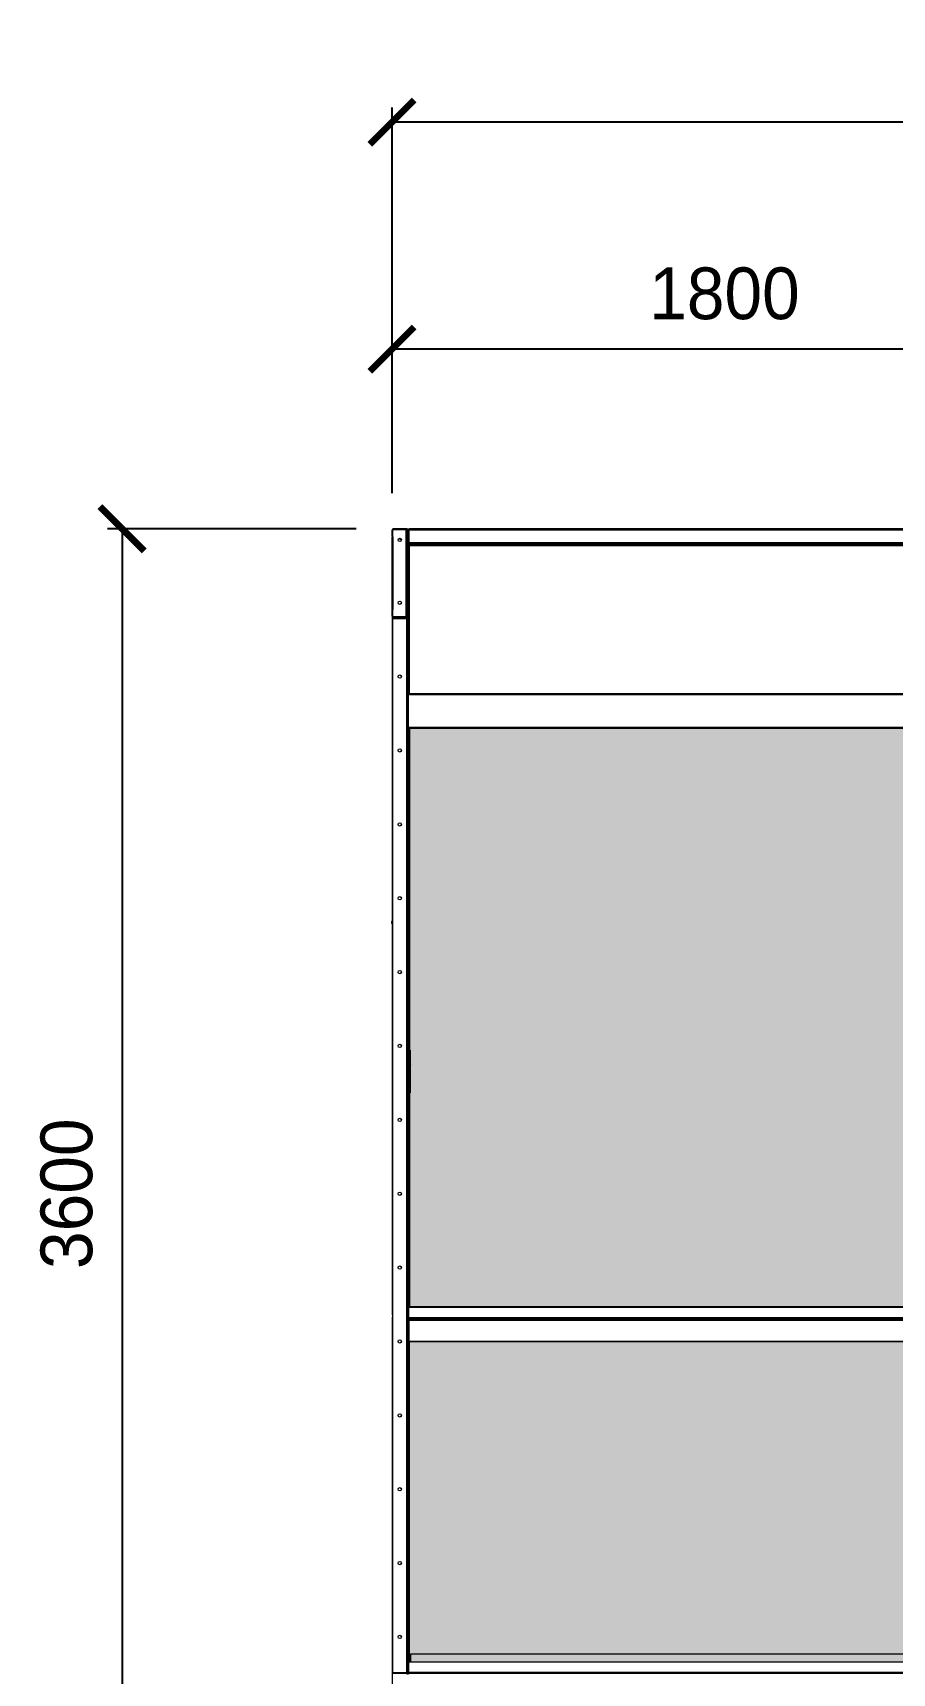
# Model space of a CAD drawing. Header units: millimetres. Extents: x 2023 to 34286, y 1728 to 24542.
# Drawn here: x 21414 to 23740, y 10192 to 14633 of the extents above; entities that cross this region are included whole.
import ezdxf

# ---------------------------------------------------------------- set-up
doc = ezdxf.new("R2010")
doc.units = ezdxf.units.MM
doc.layers.add('냉각탑_dim', color=1, linetype='Continuous')
doc.styles.add('HY울릉도L', font='')
doc.styles.get('HY울릉도L').set_extended_font_data('HY울릉도L')
doc.dimstyles.new('성지DIM', dxfattribs={"dimtxt": 3.5, "dimasz": 3, "dimexe": 1, "dimexo": 2.5, "dimgap": 2, "dimtad": 1, "dimdec": 0, "dimzin": 3, "dimdsep": 46, "dimtxsty": 'HY울릉도L', "dimblk": 'ARCHTICK', "dimcen": -2, "dimclrd": 256, "dimclre": 256, "dimclrt": 7, "dimadec": 0, "dimazin": 0, "dimtfac": 1, "dimtdec": 0, "dimtofl": 0, "dimtmove": 0, "dimatfit": 3, "dimfxl": 1, "dimtolj": 1, "dimtzin": 0, "dimlwe": -1, "dimarcsym": 0})
pattern_1 = [(0, (-387313.272, -76871.417), (57.15, 32.9955677), [38.1, -76.2]), (120, (-387313.272, -76871.417), (-57.15, 32.995568), [38.1, -76.2]), (60, (-387313.272, -76871.417), (1e-07, 65.9911357), [-76.2, 38.1])]

# ---------------------------------------------------------------- blocks, each defined once
blk = doc.blocks.new('_ArchTick')
at = {"color": 0, "linetype": 'ByBlock', "const_width": 0.15}
blk.add_lwpolyline([(-0.5, -0.5), (0.5, 0.5)], dxfattribs=at)
blk = doc.blocks.new('*D228')
at = {"layer": 'Defpoints', "color": 0, "transparency": 16777216}
for p in [(22386.2, 13776.8), (22386.2, 13286.8), (24186.2, 13084.2)]:
    blk.add_point(p, dxfattribs=at)
at = {"layer": '냉각탑_dim', "transparency": 16777216}
for p, q in [((22386.2, 13386.8), (22386.2, 13816.8)), ((24186.2, 13184.2), (24186.2, 13816.8))]:
    blk.add_line(p, q, dxfattribs=at)
at = {"layer": '냉각탑_dim', "lineweight": -2, "transparency": 16777216}
blk.add_line((24186.2, 13776.8), (22386.2, 13776.8), dxfattribs=at)
at = {"layer": '냉각탑_dim', "lineweight": -2, "transparency": 16777216, "xscale": 120, "yscale": 120, "zscale": 120, "rotation": 180}
blk.add_blockref('_ArchTick', (22386.2, 13776.8), dxfattribs=at)
at = {"layer": '냉각탑_dim', "lineweight": -2, "transparency": 16777216, "xscale": 120, "yscale": 120, "zscale": 120}
blk.add_blockref('_ArchTick', (24186.2, 13776.8), dxfattribs=at)
at = {"layer": '냉각탑_dim', "color": 7, "transparency": 16777216, "insert": (23286.2, 13926.8), "char_height": 140, "attachment_point": 5, "style": 'HY울릉도L'}
blk.add_mtext('\\A1;1800', dxfattribs=at)
blk = doc.blocks.new('*D237')
at = {"layer": 'Defpoints', "color": 0, "transparency": 16777216}
for p in [(22386.2, 14391.2), (22386.2, 13286.8), (25986.2, 13286.8)]:
    blk.add_point(p, dxfattribs=at)
at = {"layer": '냉각탑_dim', "transparency": 16777216}
for p, q in [((22386.2, 13386.8), (22386.2, 14431.2)), ((25986.2, 13386.8), (25986.2, 14431.2))]:
    blk.add_line(p, q, dxfattribs=at)
at = {"layer": '냉각탑_dim', "lineweight": -2, "transparency": 16777216}
blk.add_line((25986.2, 14391.2), (22386.2, 14391.2), dxfattribs=at)
at = {"layer": '냉각탑_dim', "lineweight": -2, "transparency": 16777216, "xscale": 120, "yscale": 120, "zscale": 120, "rotation": 180}
blk.add_blockref('_ArchTick', (22386.2, 14391.2), dxfattribs=at)
at = {"layer": '냉각탑_dim', "lineweight": -2, "transparency": 16777216, "xscale": 120, "yscale": 120, "zscale": 120}
blk.add_blockref('_ArchTick', (25986.2, 14391.2), dxfattribs=at)
at = {"layer": '냉각탑_dim', "color": 7, "transparency": 16777216, "insert": (24186.2, 14541.2), "char_height": 140, "attachment_point": 5, "style": 'HY울릉도L'}
blk.add_mtext('\\A1;3600', dxfattribs=at)
blk = doc.blocks.new('*D238')
at = {"layer": 'Defpoints', "color": 0, "transparency": 16777216}
for p in [(22389.6, 13290.2), (21655.7, 9690.2), (22389.6, 9690.2)]:
    blk.add_point(p, dxfattribs=at)
at = {"layer": '냉각탑_dim', "transparency": 16777216}
for p, q in [((22289.6, 13290.2), (21615.7, 13290.2)), ((22289.6, 9690.2), (21615.7, 9690.2))]:
    blk.add_line(p, q, dxfattribs=at)
at = {"layer": '냉각탑_dim', "lineweight": -2, "transparency": 16777216}
blk.add_line((21655.7, 13290.2), (21655.7, 9690.2), dxfattribs=at)
at = {"layer": '냉각탑_dim', "lineweight": -2, "transparency": 16777216, "xscale": 120, "yscale": 120, "zscale": 120}
for p, rotation in [((21655.7, 13290.2), 90), ((21655.7, 9690.2), 270)]:
    blk.add_blockref('_ArchTick', p, dxfattribs=dict(at, rotation=rotation))
at = {"layer": '냉각탑_dim', "color": 7, "transparency": 16777216, "insert": (21505.7, 11490.2), "char_height": 140, "attachment_point": 5, "rotation": 90, "style": 'HY울릉도L'}
blk.add_mtext('\\A1;3600', dxfattribs=at)
blk = doc.blocks.new('2')
at = {"lineweight": 20}
h = blk.add_hatch(dxfattribs=at)
h.set_pattern_fill('HONEY', scale=12)
h.set_pattern_definition(pattern_1)
h.paths.add_polyline_path([(25944.2, 11183.9), (25944.2, 12750.5), (22433.6, 12750.5), (22433.6, 11183.9)])
h = blk.add_hatch(dxfattribs=at)
h.set_pattern_fill('HONEY', scale=12)
h.set_pattern_definition(pattern_1)
h.paths.add_polyline_path([(22433.6, 11090.6), (22433.6, 10222.3), (25944.2, 10222.3), (25944.2, 11090.6)])
at = {"color": 7, "lineweight": 20, "ltscale": 0.006917}
for p, q in [((22386.2, 13270.2), (22386.2, 13286.8)), ((22386.2, 13270.2), (22386.2, 13286.8)), ((22386.2, 13070.2), (22386.2, 13053.6)), ((22386.2, 13053.6), (22386.2, 13070.2))]:
    blk.add_line(p, q, dxfattribs=at)
at = {"color": 7, "lineweight": 20, "ltscale": 0.007958}
for p, q in [((22388.2, 13268.2), (22388.2, 13287.3)), ((22388.2, 13053.1), (22388.2, 13072.2))]:
    blk.add_line(p, q, dxfattribs=at)
at = {"color": 7, "lineweight": 20, "ltscale": 0.01525}
for p, q in [((22424.8, 13287.3), (22388.2, 13287.3)), ((22388.2, 13053.1), (22424.8, 13053.1))]:
    blk.add_line(p, q, dxfattribs=at)
at = {"color": 7, "lineweight": 20, "ltscale": 0.014667}
for p, q in [((22424.8, 13290.2), (22389.6, 13290.2)), ((22389.6, 13290.2), (22424.8, 13290.2)), ((22424.8, 13288.2), (22389.6, 13288.2)), ((22389.6, 13052.2), (22424.8, 13052.2)), ((22424.8, 13052.2), (22389.6, 13052.2)), ((22389.6, 13050.2), (22424.8, 13050.2))]:
    blk.add_line(p, q, dxfattribs=at)
at = {"color": 7, "lineweight": 20, "ltscale": 0.000374085}
blk.add_line((22391.6, 13287.3), (22391.6, 13288.2), dxfattribs=at)
at = {"color": 7, "lineweight": 20, "ltscale": 0.000833263}
blk.add_line((22424.8, 13290.2), (22426.8, 13290.2), dxfattribs=at)
at = {"color": 7, "lineweight": 20, "ltscale": 0.000375}
for p, q in [((22424.8, 13287.3), (22424.8, 13288.2)), ((22431.4, 13246.5), (22431.4, 13247.4)), ((22424.8, 13053.1), (22424.8, 13052.2))]:
    blk.add_line(p, q, dxfattribs=at)
at = {"color": 7, "lineweight": 20, "ltscale": 0.001002}
for p, q in [((22427.2, 13288.2), (22424.8, 13288.2)), ((22427.2, 13052.2), (22424.8, 13052.2))]:
    blk.add_line(p, q, dxfattribs=at)
at = {"color": 7, "lineweight": 20, "ltscale": 0.097583}
blk.add_line((22424.8, 13053.1), (22424.8, 13287.3), dxfattribs=at)
at = {"color": 7, "lineweight": 20, "ltscale": 0.000448698}
for p, q in [((22427.5, 13288.8), (22426.7, 13288.2)), ((22427.5, 13051.5), (22426.7, 13052.2))]:
    blk.add_line(p, q, dxfattribs=at)
at = {"color": 7, "lineweight": 20, "ltscale": 0.000272626}
blk.add_line((22426.8, 13290.2), (22426.8, 13289.5), dxfattribs=at)
at = {"color": 7, "lineweight": 20, "ltscale": 0.000736965}
blk.add_line((22429.5, 13288.5), (22427.7, 13288.5), dxfattribs=at)
at = {"color": 7, "lineweight": 20, "ltscale": 8.05106e-06}
blk.add_line((22428.2, 13286.8), (22428.2, 13286.8), dxfattribs=at)
blk.add_line((22428.2, 13286.8), (22428.2, 13286.8), dxfattribs=at)
at = {"color": 7, "lineweight": 20, "ltscale": 0.097167}
blk.add_line((22428.2, 13053.6), (22428.2, 13286.8), dxfattribs=at)
at = {"color": 7, "lineweight": 20, "ltscale": 0.000414935}
for p, q in [((22429.2, 13289.2), (22428.5, 13288.5)), ((22431.9, 13288.5), (22431.2, 13289.2))]:
    blk.add_line(p, q, dxfattribs=at)
at = {"color": 7, "lineweight": 20, "ltscale": 0.000125672}
blk.add_line((22430.5, 13288.2), (22430.2, 13288.2), dxfattribs=at)
at = {"color": 7, "lineweight": 20, "ltscale": 0.00012559}
blk.add_line((22430.5, 13288.2), (22430.2, 13288.2), dxfattribs=at)
at = {"color": 7, "lineweight": 20, "ltscale": 0.000562231}
blk.add_line((22430.2, 13286.8), (22430.2, 13288.2), dxfattribs=at)
at = {"color": 7, "lineweight": 20, "ltscale": 0.013833}
for p, q in [((22430.2, 13286.8), (22430.2, 13253.6)), ((22431.9, 13286.8), (22431.9, 13253.6))]:
    blk.add_line(p, q, dxfattribs=at)
at = {"color": 7, "lineweight": 20, "ltscale": 0.000708333}
for p, q in [((22431.9, 13286.8), (22430.2, 13286.8)), ((22430.2, 13246.5), (22430.2, 13244.8)), ((22432.2, 13246.5), (22432.2, 13244.8)), ((22433.6, 11152.2), (22433.6, 11150.5)), ((22460.2, 11150.5), (22460.2, 11152.2)), ((23589.7, 11150.5), (23589.7, 11152.2)), ((23593.1, 11150.5), (23593.1, 11152.2)), ((23611.3, 11150.5), (23611.3, 11152.2)), ((23614.7, 11150.5), (23614.7, 11152.2))]:
    blk.add_line(p, q, dxfattribs=at)
at = {"color": 7, "lineweight": 20, "ltscale": 0.001131}
blk.add_line((22431.9, 13286.8), (22431.9, 13289.5), dxfattribs=at)
at = {"color": 7, "lineweight": 20}
for p, q in [((25940.5, 13286.8), (22431.9, 13286.8)), ((25938.8, 13290.2), (22433.6, 13290.2)), ((22431.9, 13253.6), (25940.5, 13253.6)), ((22431.9, 13250.2), (25940.5, 13250.2)), ((22433.6, 13248.2), (25938.8, 13248.2)), ((22433.6, 13244.8), (25938.8, 13244.8)), ((23980.2, 13248.6), (22641.8, 13248.6)), ((22387.4, 13046.8), (22387.4, 10193.6)), ((22425.4, 13052.2), (22425.4, 10193.6)), ((22428.2, 13053.6), (22428.2, 10195)), ((25944.2, 12843.8), (22433.6, 12843.8)), ((25944.2, 12840.6), (22433.6, 12840.6)), ((22425.4, 12750.5), (25944.2, 12750.5)), ((22428.2, 12753), (25944.2, 12753)), ((22431.6, 11155.2), (25940.8, 11155.2)), ((22431.6, 11147.9), (25940.8, 11147.9)), ((25200.6, 11182.3), (22431.8, 11182.3)), ((22433, 11152.2), (25939.4, 11152.2)), ((22433, 11150.5), (25939.4, 11150.5)), ((25200.6, 11183.9), (22436.2, 11183.9)), ((22431.6, 11090.6), (25940.8, 11090.6)), ((22431.6, 11090.5), (25940.8, 11090.5)), ((25940.8, 11090.4), (22431.6, 11090.4)), ((25200.6, 10222.3), (22431.8, 10222.3)), ((25200.6, 10243.9), (22436.2, 10243.9)), ((22431.6, 10195.2), (25940.8, 10195.2)), ((22433, 10192.2), (25939.4, 10192.2))]:
    blk.add_line(p, q, dxfattribs=at)
at = {"color": 7, "lineweight": 20, "ltscale": 4.99865e-05}
blk.add_line((22433.5, 13290.2), (22433.6, 13290.2), dxfattribs=at)
at = {"color": 7, "lineweight": 20, "ltscale": 1.75167e-05}
blk.add_line((22433.6, 13290.2), (22433.6, 13290.2), dxfattribs=at)
at = {"color": 7, "lineweight": 20, "ltscale": 1.55221e-05}
blk.add_line((22433.6, 13290.2), (22433.6, 13290.2), dxfattribs=at)
at = {"color": 7, "lineweight": 20, "ltscale": 4.33485e-05}
blk.add_line((22435.5, 13290.2), (22435.6, 13290.2), dxfattribs=at)
at = {"color": 7, "lineweight": 20, "ltscale": 4.06755e-05}
blk.add_line((22435.5, 13290.2), (22435.6, 13290.2), dxfattribs=at)
at = {"color": 7, "lineweight": 20, "ltscale": 3.00579e-05}
blk.add_line((22435.5, 13290.2), (22435.6, 13290.2), dxfattribs=at)
at = {"color": 7, "lineweight": 20, "ltscale": 2.871e-05}
blk.add_line((22435.5, 13290.2), (22435.6, 13290.2), dxfattribs=at)
at = {"color": 7, "lineweight": 20, "ltscale": 3.95576e-05}
blk.add_line((22435.5, 13290.2), (22435.6, 13290.2), dxfattribs=at)
at = {"color": 7, "lineweight": 20, "ltscale": 1.78003e-05}
blk.add_line((22435.6, 13290.2), (22435.6, 13290.2), dxfattribs=at)
at = {"color": 7, "lineweight": 20, "ltscale": 1.24791e-05}
blk.add_line((22435.6, 13290.2), (22435.6, 13290.2), dxfattribs=at)
at = {"color": 7, "lineweight": 20, "ltscale": 0.000833333}
for p, q in [((22386.2, 13270.2), (22388.2, 13270.2)), ((22386.2, 13268.2), (22388.2, 13268.2)), ((22430.2, 13246.5), (22432.2, 13246.5)), ((22430.2, 13244.8), (22432.2, 13244.8)), ((22386.2, 13070.2), (22388.2, 13070.2)), ((22386.2, 13070.2), (22388.2, 13070.2)), ((22432.2, 11809.5), (22430.2, 11809.5)), ((22432.2, 11807.9), (22430.2, 11807.9))]:
    blk.add_line(p, q, dxfattribs=at)
at = {"color": 7, "lineweight": 20, "ltscale": 0.081667}
for p, q in [((22386.2, 13072.2), (22386.2, 13268.2)), ((22389.6, 13072.2), (22389.6, 13268.2))]:
    blk.add_line(p, q, dxfattribs=at)
at = {"color": 7, "lineweight": 20, "ltscale": 0.000583333}
for p, q in [((22389.6, 13268.2), (22388.2, 13268.2)), ((22388.2, 13072.2), (22389.6, 13072.2)), ((22430.2, 11155), (22431.6, 11155)), ((22430.2, 11147.7), (22431.6, 11147.7)), ((22387.8, 10192.2), (22387.8, 10193.6)), ((22425.4, 10192.2), (22425.4, 10193.6)), ((22430.2, 10195), (22431.6, 10195))]:
    blk.add_line(p, q, dxfattribs=at)
at = {"color": 7, "lineweight": 20, "ltscale": 0.000833337}
blk.add_line((22430.2, 13244.8), (22428.2, 13244.8), dxfattribs=at)
at = {"color": 7, "lineweight": 20, "ltscale": 0.053167}
blk.add_line((22428.2, 13244.8), (22428.2, 13117.2), dxfattribs=at)
at = {"color": 7, "lineweight": 20, "ltscale": 0.000561904}
blk.add_line((22430.2, 13252.2), (22430.2, 13253.5), dxfattribs=at)
at = {"color": 7, "lineweight": 20, "ltscale": 0.000125435}
blk.add_line((22430.5, 13252.2), (22430.2, 13252.2), dxfattribs=at)
at = {"color": 7, "lineweight": 20, "ltscale": 0.002375}
blk.add_line((22430.2, 13246.5), (22430.2, 13252.2), dxfattribs=at)
at = {"color": 7, "lineweight": 20, "ltscale": 0.000707554}
blk.add_line((22430.2, 13250.2), (22431.9, 13250.2), dxfattribs=at)
at = {"color": 7, "lineweight": 20, "ltscale": 0.000707705}
blk.add_line((22430.2, 13248.2), (22431.9, 13248.2), dxfattribs=at)
at = {"color": 7, "lineweight": 20, "ltscale": 0.142705}
for p, q in [((22430.2, 12902.3), (22430.2, 13244.8)), ((22433.6, 12840.6), (22433.6, 13244.8))]:
    blk.add_line(p, q, dxfattribs=at)
at = {"color": 7, "lineweight": 20, "ltscale": 0.001417}
for p, q in [((22433.6, 13244.8), (22430.2, 13244.8)), ((22431.9, 13253.6), (22431.9, 13250.2)), ((22433.6, 13244.8), (22433.6, 13248.2)), ((22386.2, 13072.2), (22389.6, 13072.2))]:
    blk.add_line(p, q, dxfattribs=at)
at = {"color": 7, "lineweight": 20, "ltscale": 0.00075}
blk.add_line((22433.2, 13247.4), (22431.4, 13247.4), dxfattribs=at)
at = {"color": 7, "lineweight": 20, "ltscale": 5.91962e-05}
blk.add_line((22431.6, 13247.4), (22431.6, 13247.5), dxfattribs=at)
at = {"color": 7, "lineweight": 20, "ltscale": 0.000832499}
blk.add_line((22431.9, 13250.2), (22431.9, 13248.2), dxfattribs=at)
at = {"color": 7, "lineweight": 20, "ltscale": 0.000333342}
blk.add_line((22431.9, 13248.2), (22431.9, 13247.4), dxfattribs=at)
at = {"color": 7, "lineweight": 20, "ltscale": 0.000708193}
blk.add_line((22431.9, 13248.2), (22433.6, 13248.2), dxfattribs=at)
at = {"color": 7, "lineweight": 20, "ltscale": 0.000166667}
blk.add_line((22433.6, 13247.4), (22433.2, 13247.4), dxfattribs=at)
at = {"color": 7, "lineweight": 20, "ltscale": 5.54767e-06}
blk.add_line((22433.6, 13248.2), (22433.6, 13248.2), dxfattribs=at)
at = {"color": 7, "lineweight": 20, "ltscale": 1.09406e-05}
blk.add_line((22433.6, 13248.2), (22433.6, 13248.2), dxfattribs=at)
at = {"color": 7, "lineweight": 20, "ltscale": 0.00067235}
blk.add_line((22466.8, 13248.6), (22466.8, 13250.2), dxfattribs=at)
at = {"color": 7, "lineweight": 20, "ltscale": 0.043924}
blk.add_line((22572.2, 13248.6), (22466.8, 13248.6), dxfattribs=at)
at = {"color": 7, "lineweight": 20, "ltscale": 0.000160787}
blk.add_line((22466.8, 13248.2), (22466.8, 13248.6), dxfattribs=at)
at = {"color": 7, "lineweight": 20, "ltscale": 0.001149}
for p, q in [((22570.7, 13250.2), (22572.6, 13248.2)), ((22577.9, 13250.2), (22579.8, 13248.2)), ((22593.3, 13248.2), (22591.4, 13250.2)), ((22619, 13250.2), (22620.9, 13248.2)), ((22634.4, 13248.2), (22632.5, 13250.2)), ((22641.6, 13248.2), (22639.7, 13250.2)), ((22642.2, 13248.2), (22640.3, 13250.2))]:
    blk.add_line(p, q, dxfattribs=at)
at = {"color": 7, "lineweight": 20, "ltscale": 5.44556e-06}
blk.add_line((23303.8, 13248.2), (23303.8, 13248.2), dxfattribs=at)
at = {"color": 7, "lineweight": 20, "ltscale": 9.52934e-06}
blk.add_line((23303.8, 13248.2), (23303.8, 13248.2), dxfattribs=at)
at = {"color": 7, "lineweight": 20, "ltscale": 5.46643e-06}
blk.add_line((23312.1, 13248.2), (23312.1, 13248.2), dxfattribs=at)
at = {"color": 7, "lineweight": 20, "ltscale": 9.52935e-06}
blk.add_line((23312.1, 13248.2), (23312.1, 13248.2), dxfattribs=at)
at = {"color": 7, "lineweight": 20, "ltscale": 0.000833201}
blk.add_line((22428.2, 13117.2), (22430.2, 13117.2), dxfattribs=at)
at = {"color": 7, "lineweight": 20, "ltscale": 0.403744}
blk.add_line((22430.2, 13118.4), (22430.2, 11809.5), dxfattribs=at)
at = {"color": 7, "lineweight": 20, "ltscale": 0.352083}
blk.add_line((22386.2, 13072.2), (22386.2, 12227.2), dxfattribs=at)
at = {"color": 7, "lineweight": 20, "ltscale": 0.000500046}
for p, q in [((22387.4, 13046.8), (22386.2, 13046.8)), ((22387.4, 10193.6), (22386.2, 10193.6))]:
    blk.add_line(p, q, dxfattribs=at)
at = {"color": 7, "lineweight": 20, "ltscale": 0.015833}
for p, q in [((22425.4, 13046.8), (22387.4, 13046.8)), ((22425.4, 10193.6), (22387.4, 10193.6))]:
    blk.add_line(p, q, dxfattribs=at)
at = {"color": 7, "lineweight": 20, "ltscale": 0.015667}
for p, q in [((22387.8, 13048.2), (22425.4, 13048.2)), ((22387.8, 10192.2), (22425.4, 10192.2))]:
    blk.add_line(p, q, dxfattribs=at)
at = {"color": 7, "lineweight": 20, "ltscale": 0.000583334}
for p, q in [((22387.8, 13048.2), (22387.8, 13046.8)), ((22425.4, 13048.2), (22425.4, 13046.8))]:
    blk.add_line(p, q, dxfattribs=at)
at = {"color": 7, "lineweight": 20, "ltscale": 0.000957772}
blk.add_line((22388.2, 13048.2), (22388.2, 13050.5), dxfattribs=at)
at = {"color": 7, "lineweight": 20, "ltscale": 0.000375915}
blk.add_line((22391.6, 13052.2), (22391.6, 13053.1), dxfattribs=at)
at = {"color": 7, "lineweight": 20, "ltscale": 0.000832784}
blk.add_line((22391.6, 13048.2), (22391.6, 13050.2), dxfattribs=at)
at = {"color": 7, "lineweight": 20, "ltscale": 0.000912135}
for p, q in [((22425.4, 13046.8), (22427.6, 13046.8)), ((22427.6, 10193.6), (22425.4, 10193.6))]:
    blk.add_line(p, q, dxfattribs=at)
at = {"color": 7, "lineweight": 20, "ltscale": 0.001261}
blk.add_line((22426.8, 13047.8), (22426.8, 13050.8), dxfattribs=at)
at = {"color": 7, "lineweight": 20, "ltscale": 0.000341711}
for p, q in [((22427.4, 13047.4), (22426.8, 13046.8)), ((22431, 11153), (22431.6, 11153.6)), ((22431, 11149.7), (22431.6, 11149.1)), ((22427.4, 10193), (22426.8, 10193.6)), ((22431, 10193), (22431.6, 10193.6))]:
    blk.add_line(p, q, dxfattribs=at)
at = {"color": 7, "lineweight": 20, "ltscale": 1.56939e-05}
blk.add_line((22428.2, 13053.6), (22428.2, 13053.6), dxfattribs=at)
at = {"color": 7, "lineweight": 20, "ltscale": 8.33834e-06}
blk.add_line((22428.2, 13053.6), (22428.2, 13053.6), dxfattribs=at)
at = {"color": 7, "lineweight": 20, "ltscale": 3.11303e-05}
blk.add_line((22428.2, 13045.5), (22428.2, 13045.4), dxfattribs=at)
at = {"color": 7, "lineweight": 20, "ltscale": 3.11304e-05}
blk.add_line((22428.2, 13045.5), (22428.2, 13045.4), dxfattribs=at)
at = {"color": 7, "lineweight": 20, "ltscale": 8.83136e-06}
blk.add_line((22428.2, 13045.4), (22428.2, 13045.4), dxfattribs=at)
at = {"color": 7, "lineweight": 20, "ltscale": 8.87683e-06}
blk.add_line((22428.2, 13045.4), (22428.2, 13045.4), dxfattribs=at)
at = {"color": 7, "lineweight": 20, "ltscale": 1.44681e-05}
blk.add_line((22428.2, 13045.4), (22428.2, 13045.4), dxfattribs=at)
at = {"color": 7, "lineweight": 20, "ltscale": 0.392019}
blk.add_line((22432.2, 12753), (22432.2, 11809.5), dxfattribs=at)
at = {"color": 7, "lineweight": 20, "ltscale": 0.363192}
blk.add_line((22433.6, 12753), (22433.6, 11878.7), dxfattribs=at)
at = {"color": 7, "lineweight": 20, "ltscale": 0.002167}
for p, q in [((22384.6, 12227.2), (22384.6, 12222)), ((22435.7, 11833.5), (22435.7, 11838.7)), ((22435.7, 11808.9), (22435.7, 11803.7))]:
    blk.add_line(p, q, dxfattribs=at)
at = {"color": 7, "lineweight": 20, "ltscale": 0.000666667}
for p, q in [((22386.2, 12227.2), (22384.6, 12227.2)), ((22386.2, 12222), (22384.6, 12222)), ((22430.2, 11184.2), (22431.8, 11184.2))]:
    blk.add_line(p, q, dxfattribs=at)
at = {"color": 7, "lineweight": 20, "ltscale": 0.441833}
blk.add_line((22386.2, 12222), (22386.2, 11161.6), dxfattribs=at)
at = {"color": 7, "lineweight": 20, "ltscale": 0.047917}
for p, q in [((22432.5, 11878.7), (22432.5, 11763.7)), ((22435.7, 11878.7), (22435.7, 11763.7))]:
    blk.add_line(p, q, dxfattribs=at)
at = {"color": 7, "lineweight": 20, "ltscale": 0.001333}
for p, q in [((22432.5, 11878.7), (22435.7, 11878.7)), ((22432.5, 11763.7), (22435.7, 11763.7))]:
    blk.add_line(p, q, dxfattribs=at)
at = {"color": 7, "lineweight": 20, "ltscale": 0.01025}
blk.add_line((22435.7, 11833.5), (22435.7, 11808.9), dxfattribs=at)
at = {"color": 7, "lineweight": 20, "ltscale": 0.000658263}
blk.add_line((22430.2, 11809.5), (22430.2, 11807.9), dxfattribs=at)
at = {"color": 7, "lineweight": 20, "ltscale": 0.259889}
blk.add_line((22430.2, 11184.2), (22430.2, 11807.9), dxfattribs=at)
at = {"color": 7, "lineweight": 20, "ltscale": 0.001329}
blk.add_line((22432.2, 11809.5), (22432.2, 11806.3), dxfattribs=at)
at = {"color": 7, "lineweight": 20, "ltscale": 0.260664}
blk.add_line((22432.2, 11182.3), (22432.2, 11807.9), dxfattribs=at)
at = {"color": 7, "lineweight": 20, "ltscale": 0.242234}
blk.add_line((22433.6, 11763.7), (22433.6, 11182.3), dxfattribs=at)
at = {"color": 7, "lineweight": 20, "ltscale": 0.44375}
blk.add_line((22386.2, 11156.4), (22386.2, 10091.4), dxfattribs=at)
at = {"color": 7, "lineweight": 20, "ltscale": 0.012167}
for p, q in [((22430.2, 11155), (22430.2, 11184.2)), ((22430.2, 11118.5), (22430.2, 11147.7)), ((22430.2, 10195), (22430.2, 10224.2))]:
    blk.add_line(p, q, dxfattribs=at)
at = {"color": 7, "lineweight": 20, "ltscale": 0.003004}
blk.add_line((22430.2, 11147.7), (22430.2, 11154.9), dxfattribs=at)
at = {"color": 7, "lineweight": 20, "ltscale": 0.01129}
for p, q in [((22431.6, 11155.2), (22431.6, 11182.3)), ((22431.6, 10195.2), (22431.6, 10222.3))]:
    blk.add_line(p, q, dxfattribs=at)
at = {"color": 7, "lineweight": 20, "ltscale": 0.000967409}
for p, q in [((22431.6, 11152.9), (22431.6, 11155.2)), ((22431.6, 10192.9), (22431.6, 10195.2))]:
    blk.add_line(p, q, dxfattribs=at)
at = {"color": 7, "lineweight": 20, "ltscale": 0.000849957}
blk.add_line((22431.6, 11150), (22431.6, 11147.9), dxfattribs=at)
at = {"color": 7, "lineweight": 20, "ltscale": 0.023877}
blk.add_line((22431.6, 11147.9), (22431.6, 11090.6), dxfattribs=at)
at = {"color": 7, "lineweight": 20, "ltscale": 0.000805508}
blk.add_line((22432.2, 11150.4), (22432.2, 11152.3), dxfattribs=at)
at = {"color": 7, "lineweight": 20, "ltscale": 4.78227e-06}
blk.add_line((22433, 11150.5), (22433, 11150.5), dxfattribs=at)
at = {"color": 7, "lineweight": 20, "ltscale": 0.000666714}
blk.add_line((22436.2, 11183.9), (22436.2, 11182.3), dxfattribs=at)
at = {"color": 7, "lineweight": 20, "ltscale": 0.001029}
blk.add_line((23704, 11152.2), (23702.2, 11150.5), dxfattribs=at)
at = {"color": 7, "lineweight": 20, "ltscale": 0.001028}
for p, q in [((23704.9, 11152.2), (23703.1, 11150.5)), ((23712.4, 11152.2), (23710.6, 11150.5)), ((23724.9, 11150.5), (23726.6, 11152.2))]:
    blk.add_line(p, q, dxfattribs=at)
at = {"color": 7, "lineweight": 20, "ltscale": 0.372625}
blk.add_line((22430.2, 10224.2), (22430.2, 11118.5), dxfattribs=at)
at = {"color": 7, "lineweight": 20, "ltscale": 0.000583332}
blk.add_line((22430.2, 11118.5), (22431.6, 11118.5), dxfattribs=at)
at = {"color": 7, "lineweight": 20, "ltscale": 5.81038e-05}
blk.add_line((22431.6, 11090.4), (22431.6, 11090.6), dxfattribs=at)
at = {"color": 7, "lineweight": 20, "ltscale": 0.009}
blk.add_line((22436.2, 10243.9), (22436.2, 10222.3), dxfattribs=at)
at = {"color": 7, "lineweight": 20, "ltscale": 0.00126}
blk.add_line((22426.8, 10189.5), (22426.8, 10192.6), dxfattribs=at)
at = {"color": 7, "lineweight": 20, "ltscale": 1.84442e-05}
blk.add_line((22428.2, 10194.9), (22428.2, 10195), dxfattribs=at)
at = {"color": 7, "lineweight": 20, "ltscale": 1.85381e-05}
blk.add_line((22428.2, 10194.9), (22428.2, 10195), dxfattribs=at)
at = {"color": 7, "lineweight": 20, "ltscale": 2.99318e-05}
blk.add_line((22428.2, 10194.9), (22428.2, 10195), dxfattribs=at)
blk.add_line((22428.2, 10194.9), (22428.2, 10195), dxfattribs=at)
at = {"color": 7, "lineweight": 20, "ltscale": 1.47704e-05}
blk.add_line((22428.2, 10195), (22428.2, 10195), dxfattribs=at)
at = {"color": 7, "lineweight": 20, "ltscale": 0.002815}
blk.add_line((22430.2, 10188.2), (22430.2, 10194.9), dxfattribs=at)
at = {"color": 7, "lineweight": 20, "ltscale": 0.000881921}
blk.add_line((22432.2, 10190.2), (22432.2, 10192.3), dxfattribs=at)
at = {"color": 0, "lineweight": 20, "elevation": 0}
for points in [[(22433.6, 12750.5), (25944.2, 12750.5), (25944.2, 11183.9), (22433.6, 11183.9)], [(22433.6, 11090.6), (25944.2, 11090.6), (25944.2, 10222.3), (22433.6, 10222.3)]]:
    blk.add_lwpolyline(points, close=True, dxfattribs=at)
at = {"color": 7, "lineweight": 20}
for centre in [(22407.2, 13260.2), (22407.2, 13090.2), (22407.2, 12890.2), (22407.2, 12690.2), (22407.2, 12490.2), (22407.2, 12290.2), (22407.2, 12090.2), (22407.2, 11890.2), (22407.2, 11690.2), (22407.2, 11490.2), (22407.2, 11290.2), (22407.2, 11090.2), (22407.2, 10890.2), (22407.2, 10690.2), (22407.2, 10490.2), (22407.2, 10290.2)]:
    blk.add_circle(centre, 4.5, dxfattribs=at)
for centre, radius, start, end in [((22389.6, 13286.8), 3.4, 90, 180), ((22389.6, 13286.8), 3.4, 90, 180), ((22389.6, 13286.8), 1.4, 90, 159.0752), ((22424.8, 13286.8), 3.4, 37.0589, 90), ((22424.8, 13286.8), 3.4, 0, 90), ((22426.8, 13286.8), 3.4, 0.7421, 90), ((22433.6, 13286.8), 3.4, 90, 180), ((23303.8, 13286.8), 3.4, 89.1059, 90), ((23312.1, 13286.8), 3.4, 90, 90.8941), ((22409.2, 13266.2), 4.5, 206.2136, 296.9187), ((22409.2, 13266.2), 3, 210.8421, 292.3085), ((22433.6, 13253.6), 3.4, 180, 240), ((22433.6, 13244.8), 3.4, 130.3202, 150.009), ((22433.6, 13244.8), 3.4, 120.0016, 130.1223), ((22389.6, 13053.6), 3.4, 180, 270), ((22389, 13045.4), 2.8, 115.3772, 150), ((22389.6, 13053.6), 1.4, 200.9374, 270), ((22389.6, 13053.6), 1.4, 200.9249, 270), ((22424.8, 13053.6), 3.4, 270, 0), ((22425.4, 13045.4), 2.8, 0, 90), ((22440.9, 11833.5), 5.2, 90, 90.117), ((22433, 11155), 2.8, 180, 270), ((22433, 11147.7), 2.8, 90, 180), ((22389, 10195), 2.8, 210, 244.6228), ((22425.4, 10195), 2.8, 270, 0), ((22433, 10195), 2.8, 180, 270)]:
    blk.add_arc(centre, radius, start, end, dxfattribs=at)
for centre, major_axis, start_param, end_param in [((22433.6, 11806.3), (1.4, 0), 3.141593, 3.808775), ((22433.6, 11806.3), (3.4, 0), 4.287999, 4.382994), ((22433.6, 11804.8), (-3.4, 0), 5.041784, 5.136779), ((22433.6, 11804.7), (1.4, 0), 3.141593, 3.808775)]:
    blk.add_ellipse(centre, major_axis=major_axis, ratio=0.087156, start_param=start_param, end_param=end_param, dxfattribs=at)
for points, knots in [([(22427.2, 13288.2), (22427.5, 13287.9), (22427.8, 13287.7), (22428, 13287.4), (22428.2, 13287.2), (22428.2, 13286.9), (22428.2, 13286.8), (22428.2, 13286.8), (22428.2, 13286.8)], [0, 0, 0, 0, 0, 0, 4.644554, 4.644554, 4.644554, 5.125492, 5.125492, 5.125492, 5.125492, 5.125492, 5.125492]), ([(22428.2, 13117.2), (22428.2, 13117.3), (22428.2, 13117.4), (22428.3, 13117.5), (22428.6, 13117.7), (22429.1, 13118), (22429.4, 13118.1), (22429.8, 13118.2), (22430.2, 13118.4)], [0, 0, 0, 0, 0, 0, 2.034087, 2.034087, 2.034087, 5.485626, 5.485626, 5.485626, 5.485626, 5.485626, 5.485626]), ([(22427.2, 13052.2), (22427.5, 13052.4), (22427.8, 13052.7), (22428, 13052.9), (22428.2, 13053.2), (22428.2, 13053.5), (22428.2, 13053.5), (22428.2, 13053.6), (22428.2, 13053.6)], [0, 0, 0, 0, 0, 0, 4.644554, 4.644554, 4.644554, 5.125492, 5.125492, 5.125492, 5.125492, 5.125492, 5.125492])]:
    blk.add_open_spline(points, degree=5, knots=knots, dxfattribs=at)
for points in [[(22429.5, 13288.5), (22429.8, 13288.2), (22430, 13287.8), (22430.1, 13287.5), (22430.2, 13287.2), (22430.2, 13286.8)], [(22431.9, 13289.5), (22432.2, 13289.8), (22432.6, 13290), (22432.9, 13290.1), (22433.3, 13290.2), (22433.6, 13290.2)], [(22427.6, 13046.8), (22427.8, 13046.5), (22428, 13046.2), (22428.1, 13046), (22428.2, 13045.7), (22428.2, 13045.4)], [(22431.6, 11152.9), (22431.9, 11152.6), (22432.2, 11152.4), (22432.4, 11152.3), (22432.7, 11152.2), (22433, 11152.2)], [(22431.6, 11150), (22431.9, 11150.2), (22432.2, 11150.3), (22432.4, 11150.4), (22432.7, 11150.5), (22433, 11150.5)], [(22427.6, 10193.6), (22427.8, 10193.9), (22428, 10194.1), (22428.1, 10194.4), (22428.2, 10194.7), (22428.2, 10195)], [(22431.6, 10192.9), (22431.9, 10192.6), (22432.2, 10192.4), (22432.4, 10192.3), (22432.7, 10192.2), (22433, 10192.2)]]:
    blk.add_open_spline(points, degree=5, dxfattribs=at)

msp = doc.modelspace()

# ---------------------------------------------------------------- block references
msp.add_blockref('2', (0, 0))

# ---------------------------------------------------------------- dimensions: what is measured, and where the dimension line sits
at = {"layer": '냉각탑_dim'}
for base, p1, picture, middle in [((22386.2, 14391.2), (25986.2, 13286.8), '*D237', (24186.2, 14541.2)), ((22386.2, 13776.8), (24186.2, 13084.2), '*D228', (23286.2, 13926.8))]:
    dim = msp.add_linear_dim(base=base, p1=p1, p2=(22386.2, 13286.8), dimstyle='성지DIM', override={"dimscale": 40}, dxfattribs=at)
    dim.commit()
    dim.dimension.update_dxf_attribs({"geometry": picture, "text_midpoint": middle})
dim = msp.add_linear_dim(base=(21655.7, 9690.2), p1=(22389.6, 13290.2), p2=(22389.6, 9690.2), angle=90, dimstyle='성지DIM', override={"dimscale": 40}, dxfattribs=at)
dim.commit()
dim.dimension.update_dxf_attribs({"geometry": '*D238', "text_midpoint": (21505.7, 11490.2)})

doc.saveas('drawing.dxf')
